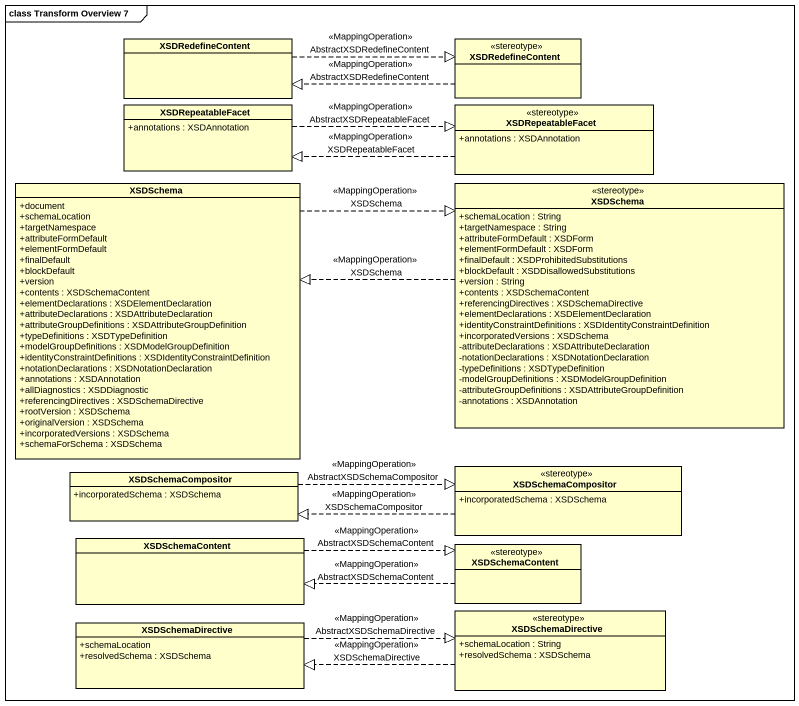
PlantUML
@startuml
mainframe class Transform Overview 7
hide circle
hide empty members
skinparam classAttributeIconSize 0
class XSDRedefineContent
class "XSDRedefineContent" as XSDRedefineContent_2 <<stereotype>>
class XSDRepeatableFacet {
  +annotations : XSDAnnotation
}
class "XSDRepeatableFacet" as XSDRepeatableFacet_2 <<stereotype>> {
  +annotations : XSDAnnotation
}
class XSDSchema {
  +document
  +schemaLocation
  +targetNamespace
  +attributeFormDefault
  +elementFormDefault
  +finalDefault
  +blockDefault
  +version
  +contents : XSDSchemaContent
  +elementDeclarations : XSDElementDeclaration
  +attributeDeclarations : XSDAttributeDeclaration
  +attributeGroupDefinitions : XSDAttributeGroupDefinition
  +typeDefinitions : XSDTypeDefinition
  +modelGroupDefinitions : XSDModelGroupDefinition
  +identityConstraintDefinitions : XSDIdentityConstraintDefinition
  +notationDeclarations : XSDNotationDeclaration
  +annotations : XSDAnnotation
  +allDiagnostics : XSDDiagnostic
  +referencingDirectives : XSDSchemaDirective
  +rootVersion : XSDSchema
  +originalVersion : XSDSchema
  +incorporatedVersions : XSDSchema
  +schemaForSchema : XSDSchema
}
class "XSDSchema" as XSDSchema_2 <<stereotype>> {
  +schemaLocation : String
  +targetNamespace : String
  +attributeFormDefault : XSDForm
  +elementFormDefault : XSDForm
  +finalDefault : XSDProhibitedSubstitutions
  +blockDefault : XSDDisallowedSubstitutions
  +version : String
  +contents : XSDSchemaContent
  +referencingDirectives : XSDSchemaDirective
  +elementDeclarations : XSDElementDeclaration
  +identityConstraintDefinitions : XSDIdentityConstraintDefinition
  +incorporatedVersions : XSDSchema
  -attributeDeclarations : XSDAttributeDeclaration
  -notationDeclarations : XSDNotationDeclaration
  -typeDefinitions : XSDTypeDefinition
  -modelGroupDefinitions : XSDModelGroupDefinition
  -attributeGroupDefinitions : XSDAttributeGroupDefinition
  -annotations : XSDAnnotation
}
class XSDSchemaCompositor <<stereotype>> {
  +incorporatedSchema : XSDSchema
}
class "XSDSchemaCompositor" as XSDSchemaCompositor_2 {
  +incorporatedSchema : XSDSchema
}
class XSDSchemaContent
class "XSDSchemaContent" as XSDSchemaContent_2 <<stereotype>>
class XSDSchemaDirective {
  +schemaLocation
  +resolvedSchema : XSDSchema
}
class "XSDSchemaDirective" as XSDSchemaDirective_2 <<stereotype>> {
  +schemaLocation : String
  +resolvedSchema : XSDSchema
}
XSDRedefineContent .right.|> XSDRedefineContent_2 : <<MappingOperation>>\nAbstractXSDRedefineContent
XSDRedefineContent_2 .left.|> XSDRedefineContent : <<MappingOperation>>\nAbstractXSDRedefineContent
XSDRepeatableFacet .right.|> XSDRepeatableFacet_2 : <<MappingOperation>>\nAbstractXSDRepeatableFacet
XSDRepeatableFacet_2 .left.|> XSDRepeatableFacet : <<MappingOperation>>\nXSDRepeatableFacet
XSDSchema .right.|> XSDSchema_2 : <<MappingOperation>>\nXSDSchema
XSDSchema_2 .left.|> XSDSchema : <<MappingOperation>>\nXSDSchema
XSDSchemaCompositor .left.|> XSDSchemaCompositor_2 : <<MappingOperation>>\nXSDSchemaCompositor
XSDSchemaCompositor_2 .right.|> XSDSchemaCompositor : <<MappingOperation>>\nAbstractXSDSchemaCompositor
XSDSchemaContent .right.|> XSDSchemaContent_2 : <<MappingOperation>>\nAbstractXSDSchemaContent
XSDSchemaContent_2 .left.|> XSDSchemaContent : <<MappingOperation>>\nAbstractXSDSchemaContent
XSDSchemaDirective .right.|> XSDSchemaDirective_2 : <<MappingOperation>>\nAbstractXSDSchemaDirective
XSDSchemaDirective_2 .left.|> XSDSchemaDirective : <<MappingOperation>>\nXSDSchemaDirective
@enduml
